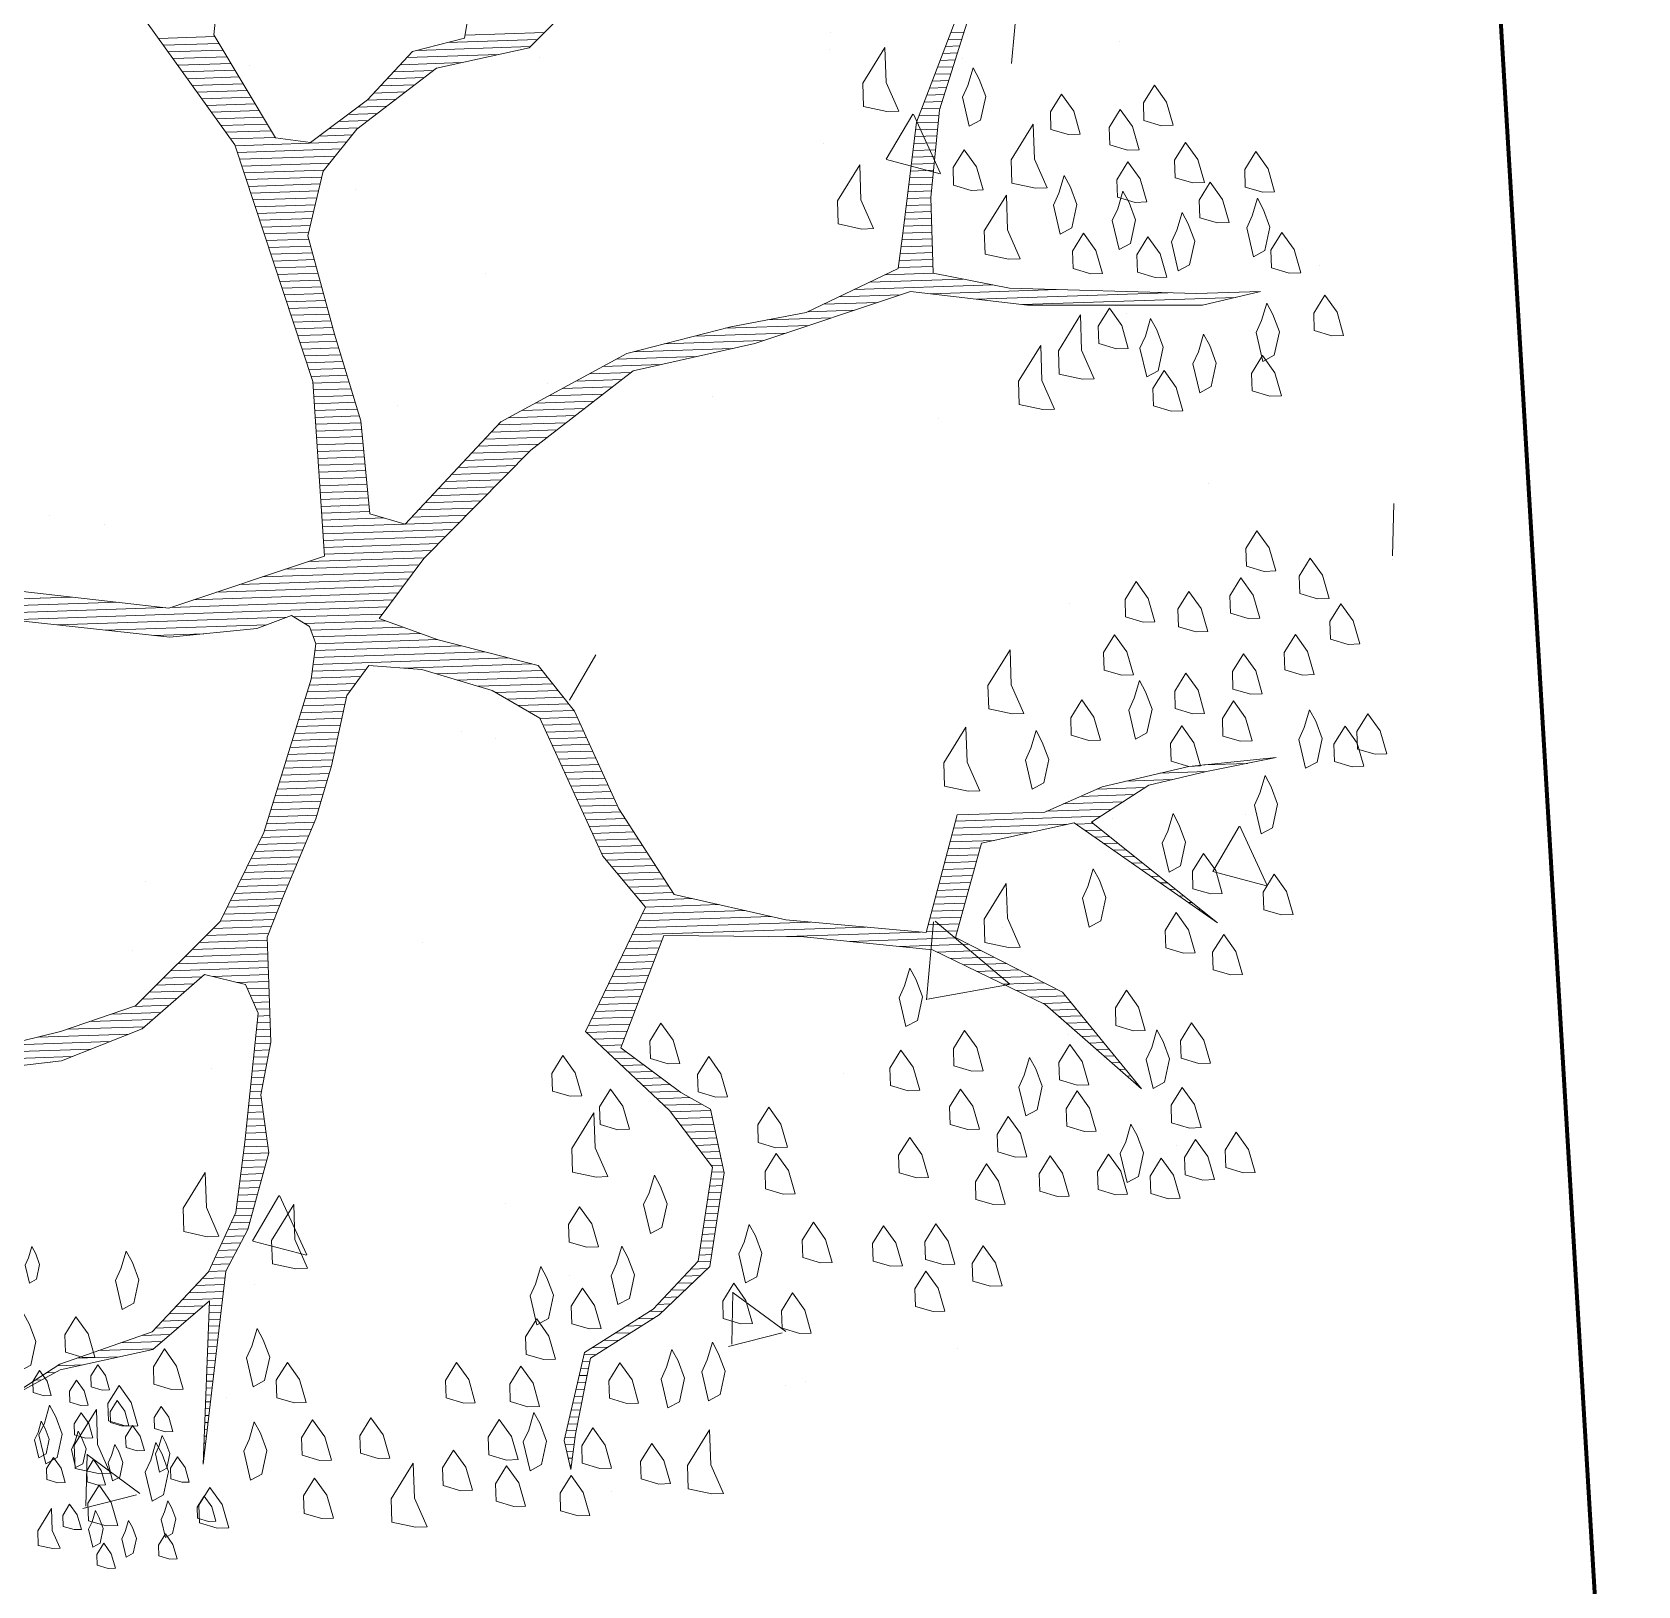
# Model space of a CAD drawing. Header units: millimetres. Extents: x 111 to 1506, y 14 to 566.
# Drawn here: x 215.089 to 216.719, y 105.08 to 106.657 of the extents above; entities that cross this region are included whole.
import ezdxf

# ---------------------------------------------------------------- set-up
doc = ezdxf.new("R2010")
doc.units = ezdxf.units.MM
doc.layers.add('ARBOLES', color=78, linetype='Continuous', lineweight=5)

# ---------------------------------------------------------------- blocks, each defined once
blk = doc.blocks.new('*X16')
at = {"color": 0}
for p, q in [((17.4876, 17.35), (17.5695, 17.35)), ((17.4943, 17.34), (17.5751, 17.34)), ((17.9347, 17.34), (18.0503, 17.34)), ((17.501, 17.33), (17.5807, 17.33)), ((17.5076, 17.32), (17.5862, 17.32)), ((17.8637, 17.32), (18.0288, 17.32)), ((17.9087, 17.33), (18.0396, 17.33)), ((18.6429, 17.32), (18.6621, 17.32)), ((17.5143, 17.31), (17.5918, 17.31)), ((17.521, 17.3), (17.5973, 17.3)), ((17.5276, 17.29), (17.6029, 17.29)), ((17.8287, 17.29), (17.887, 17.29)), ((17.8387, 17.3), (17.9283, 17.3)), ((17.8487, 17.31), (17.9816, 17.31)), ((18.6303, 17.29), (18.6515, 17.29)), ((18.6345, 17.3), (18.6551, 17.3)), ((18.6387, 17.31), (18.6586, 17.31)), ((17.5343, 17.28), (17.6084, 17.28)), ((17.541, 17.27), (17.614, 17.27)), ((17.8087, 17.27), (17.859, 17.27)), ((17.8187, 17.28), (17.873, 17.28)), ((18.6218, 17.27), (18.6445, 17.27)), ((18.626, 17.28), (18.648, 17.28)), ((17.5476, 17.26), (17.6195, 17.26)), ((17.5543, 17.25), (17.6251, 17.25)), ((17.7884, 17.25), (17.831, 17.25)), ((17.7987, 17.26), (17.845, 17.26)), ((18.6134, 17.25), (18.6374, 17.25)), ((18.6176, 17.26), (18.6409, 17.26)), ((17.561, 17.24), (17.6307, 17.24)), ((17.5676, 17.23), (17.6362, 17.23)), ((17.5743, 17.22), (17.6418, 17.22)), ((17.7456, 17.22), (17.789, 17.22)), ((17.7599, 17.23), (17.803, 17.23)), ((17.7741, 17.24), (17.817, 17.24)), ((18.6008, 17.22), (18.6268, 17.22)), ((18.605, 17.23), (18.6303, 17.23)), ((18.6092, 17.24), (18.6339, 17.24)), ((17.581, 17.21), (17.6473, 17.21)), ((17.5876, 17.2), (17.6529, 17.2)), ((17.717, 17.2), (17.7653, 17.2)), ((17.7313, 17.21), (17.775, 17.21)), ((18.5924, 17.2), (18.6215, 17.2)), ((18.5966, 17.21), (18.6233, 17.21)), ((17.5939, 17.19), (17.7568, 17.19)), ((17.5968, 17.18), (17.7482, 17.18)), ((18.5868, 17.18), (18.6189, 17.18)), ((18.5884, 17.19), (18.6202, 17.19)), ((17.5998, 17.17), (17.7396, 17.17)), ((17.6027, 17.16), (17.731, 17.16)), ((17.6056, 17.15), (17.7225, 17.15)), ((18.5821, 17.15), (18.6149, 17.15)), ((18.5837, 17.16), (18.6162, 17.16)), ((18.5853, 17.17), (18.6175, 17.17)), ((17.6085, 17.14), (17.7189, 17.14)), ((17.6115, 17.13), (17.7161, 17.13)), ((18.5789, 17.13), (18.6122, 17.13)), ((18.5805, 17.14), (18.6135, 17.14)), ((17.6144, 17.12), (17.7134, 17.12)), ((17.6173, 17.11), (17.7107, 17.11)), ((18.5758, 17.11), (18.6095, 17.11)), ((18.5774, 17.12), (18.6109, 17.12)), ((17.6203, 17.1), (17.7079, 17.1)), ((17.6232, 17.09), (17.7052, 17.09)), ((17.6261, 17.08), (17.7025, 17.08)), ((18.571, 17.08), (18.6056, 17.08)), ((18.5726, 17.09), (18.6069, 17.09)), ((18.5742, 17.1), (18.6082, 17.1)), ((17.629, 17.07), (17.6998, 17.07)), ((17.632, 17.06), (17.697, 17.06)), ((18.5679, 17.06), (18.6056, 17.06)), ((18.5695, 17.07), (18.6056, 17.07)), ((17.6349, 17.05), (17.6968, 17.05)), ((17.6378, 17.04), (17.6992, 17.04)), ((18.5647, 17.04), (18.6056, 17.04)), ((18.5663, 17.05), (18.6056, 17.05)), ((17.6407, 17.03), (17.7015, 17.03)), ((17.6437, 17.02), (17.7039, 17.02)), ((17.6466, 17.01), (17.7062, 17.01)), ((18.5598, 17.01), (18.6056, 17.01)), ((18.5615, 17.02), (18.6056, 17.02)), ((18.5632, 17.03), (18.6056, 17.03)), ((17.6495, 17), (17.7086, 17)), ((17.6524, 16.99), (17.7109, 16.99)), ((18.5565, 16.99), (18.6056, 16.99)), ((18.5582, 17), (18.6056, 17)), ((17.6554, 16.98), (17.7133, 16.98)), ((17.6583, 16.97), (17.7156, 16.97)), ((18.5353, 16.97), (18.6056, 16.97)), ((18.5548, 16.98), (18.6056, 16.98)), ((17.6612, 16.96), (17.718, 16.96)), ((17.6642, 16.95), (17.7204, 16.95)), ((17.6671, 16.94), (17.7227, 16.94)), ((18.4668, 16.94), (18.5567, 16.94)), ((18.4896, 16.95), (18.6918, 16.95)), ((18.5125, 16.96), (18.6485, 16.96)), ((18.6009, 16.94), (18.7864, 16.94)), ((17.67, 16.93), (17.7251, 16.93)), ((17.6729, 16.92), (17.7274, 16.92)), ((18.4211, 16.92), (18.4892, 16.92)), ((18.4439, 16.93), (18.523, 16.93)), ((18.6675, 16.93), (18.9464, 16.93)), ((18.7342, 16.92), (19.0449, 16.92)), ((17.6759, 16.91), (17.7298, 16.91)), ((17.6788, 16.9), (17.7324, 16.9)), ((18.2995, 16.9), (18.4217, 16.9)), ((18.3608, 16.91), (18.4555, 16.91)), ((17.6817, 16.89), (17.7351, 16.89)), ((17.6846, 16.88), (17.7378, 16.88)), ((17.6876, 16.87), (17.7404, 16.87)), ((18.1645, 16.87), (18.3086, 16.87)), ((18.2095, 16.88), (18.3542, 16.88)), ((18.2545, 16.89), (18.388, 16.89)), ((17.6905, 16.86), (17.7431, 16.86)), ((17.6934, 16.85), (17.7458, 16.85)), ((18.1192, 16.85), (18.2036, 16.85)), ((18.1392, 16.86), (18.2561, 16.86)), ((17.6957, 16.84), (17.7484, 16.84)), ((17.6961, 16.83), (17.7511, 16.83)), ((17.6964, 16.82), (17.7538, 16.82)), ((18.0592, 16.82), (18.1324, 16.82)), ((18.0792, 16.83), (18.1463, 16.83)), ((18.0992, 16.84), (18.1601, 16.84)), ((17.6967, 16.81), (17.7564, 16.81)), ((17.6971, 16.8), (17.7591, 16.8)), ((18.0192, 16.8), (18.1047, 16.8)), ((18.0392, 16.81), (18.1186, 16.81)), ((17.6974, 16.79), (17.7618, 16.79)), ((17.6977, 16.78), (17.7639, 16.78)), ((17.9792, 16.78), (18.0771, 16.78)), ((17.9992, 16.79), (18.0909, 16.79)), ((17.6981, 16.77), (17.7645, 16.77)), ((17.6984, 16.76), (17.7651, 16.76)), ((17.6987, 16.75), (17.7657, 16.75)), ((17.9435, 16.75), (18.0355, 16.75)), ((17.9535, 16.76), (18.0494, 16.76)), ((17.9635, 16.77), (18.0632, 16.77)), ((17.6991, 16.74), (17.7664, 16.74)), ((17.6994, 16.73), (17.767, 16.73)), ((17.9235, 16.73), (18.0084, 16.73)), ((17.9335, 16.74), (18.0217, 16.74)), ((17.6997, 16.72), (17.7676, 16.72)), ((17.7001, 16.71), (17.7682, 16.71)), ((17.9035, 16.71), (17.9873, 16.71)), ((17.9135, 16.72), (17.9979, 16.72)), ((17.7004, 16.7), (17.7689, 16.7)), ((17.7007, 16.69), (17.7695, 16.69)), ((17.7011, 16.68), (17.7701, 16.68)), ((17.8735, 16.68), (17.9556, 16.68)), ((17.8835, 16.69), (17.9662, 16.69)), ((17.8935, 16.7), (17.9768, 16.7)), ((17.7014, 16.67), (17.7707, 16.67)), ((17.7017, 16.66), (17.7714, 16.66)), ((17.8535, 16.66), (17.9345, 16.66)), ((17.8635, 16.67), (17.9451, 16.67)), ((17.7021, 16.65), (17.772, 16.65)), ((17.7024, 16.64), (17.7924, 16.64)), ((17.8335, 16.64), (17.9134, 16.64)), ((17.8435, 16.65), (17.924, 16.65)), ((17.7027, 16.63), (17.8224, 16.63)), ((17.7031, 16.62), (17.8923, 16.62)), ((17.7034, 16.61), (17.8818, 16.61)), ((17.8235, 16.63), (17.9029, 16.63)), ((17.7037, 16.6), (17.8712, 16.6)), ((17.7041, 16.59), (17.8606, 16.59)), ((17.646, 16.57), (17.8418, 16.57)), ((17.6798, 16.58), (17.8501, 16.58)), ((17.163, 16.54), (17.3331, 16.54)), ((17.5448, 16.54), (17.8178, 16.54)), ((17.5785, 16.55), (17.8258, 16.55)), ((17.6123, 16.56), (17.8338, 16.56)), ((17.1697, 16.53), (17.401, 16.53)), ((17.1764, 16.52), (17.469, 16.52)), ((17.4773, 16.52), (17.8018, 16.52)), ((17.511, 16.53), (17.8098, 16.53)), ((17.2412, 16.51), (17.7938, 16.51)), ((17.3112, 16.5), (17.6466, 16.5)), ((17.6564, 16.5), (17.7858, 16.5)), ((17.3812, 16.49), (17.6166, 16.49)), ((17.4512, 16.48), (17.5245, 16.48)), ((17.6714, 16.49), (17.7899, 16.49)), ((17.6804, 16.48), (17.8149, 16.48)), ((17.6837, 16.47), (17.8399, 16.47)), ((17.6855, 16.45), (17.8986, 16.45)), ((17.687, 16.46), (17.8649, 16.46)), ((17.6822, 16.43), (17.9666, 16.43)), ((17.6839, 16.44), (17.9326, 16.44)), ((17.6757, 16.4), (17.7432, 16.4)), ((17.6789, 16.41), (17.7512, 16.41)), ((17.6805, 16.42), (17.7592, 16.42)), ((17.8145, 16.42), (18.0006, 16.42)), ((17.8617, 16.41), (18.0157, 16.41)), ((17.8916, 16.4), (18.0232, 16.4)), ((17.6687, 16.38), (17.7289, 16.38)), ((17.6722, 16.39), (17.7352, 16.39)), ((17.9216, 16.39), (18.0307, 16.39)), ((17.9473, 16.38), (18.0382, 16.38)), ((17.6618, 16.36), (17.7239, 16.36)), ((17.6653, 16.37), (17.7264, 16.37)), ((17.9633, 16.37), (18.0457, 16.37)), ((17.9793, 16.36), (18.0532, 16.36)), ((17.6514, 16.33), (17.7164, 16.33)), ((17.6549, 16.34), (17.7189, 16.34)), ((17.6584, 16.35), (17.7214, 16.35)), ((17.9953, 16.35), (18.0607, 16.35)), ((18.0106, 16.34), (18.0651, 16.34)), ((18.0147, 16.33), (18.0692, 16.33)), ((17.6445, 16.31), (17.7114, 16.31)), ((17.648, 16.32), (17.7139, 16.32)), ((18.0189, 16.32), (18.0733, 16.32)), ((18.0231, 16.31), (18.0774, 16.31)), ((17.6376, 16.29), (17.7064, 16.29)), ((17.6411, 16.3), (17.7089, 16.3)), ((18.0272, 16.3), (18.0816, 16.3)), ((18.0314, 16.29), (18.0857, 16.29)), ((17.6272, 16.26), (17.6971, 16.26)), ((17.6307, 16.27), (17.7005, 16.27)), ((17.6341, 16.28), (17.7038, 16.28)), ((18.0356, 16.28), (18.0898, 16.28)), ((18.0397, 16.27), (18.0939, 16.27)), ((18.0439, 16.26), (18.098, 16.26)), ((17.6203, 16.24), (17.6905, 16.24)), ((17.6237, 16.25), (17.6938, 16.25)), ((18.0481, 16.25), (18.1021, 16.25)), ((18.0522, 16.24), (18.1063, 16.24)), ((18.9759, 16.24), (19.0395, 16.24)), ((17.6134, 16.22), (17.6838, 16.22)), ((17.6168, 16.23), (17.6871, 16.23)), ((18.0564, 16.23), (18.1104, 16.23)), ((18.0606, 16.22), (18.1145, 16.22)), ((18.8615, 16.22), (18.9295, 16.22)), ((18.9115, 16.23), (18.9795, 16.23)), ((17.603, 16.19), (17.6719, 16.19)), ((17.6064, 16.2), (17.6766, 16.2)), ((17.6099, 16.21), (17.6805, 16.21)), ((18.0647, 16.21), (18.1186, 16.21)), ((18.0689, 16.2), (18.1236, 16.2)), ((18.0731, 16.19), (18.1296, 16.19)), ((18.7691, 16.19), (18.8563, 16.19)), ((18.7941, 16.2), (18.873, 16.2)), ((18.8191, 16.21), (18.8896, 16.21)), ((17.5928, 16.17), (17.6627, 16.17)), ((17.5981, 16.18), (17.6673, 16.18)), ((18.0772, 16.18), (18.1356, 16.18)), ((18.0814, 16.17), (18.1416, 16.17)), ((18.6114, 16.17), (18.823, 16.17)), ((18.7441, 16.18), (18.8396, 16.18)), ((17.5821, 16.15), (17.6535, 16.15)), ((17.5874, 16.16), (17.6581, 16.16)), ((18.0856, 16.16), (18.1476, 16.16)), ((18.0897, 16.15), (18.1536, 16.15)), ((18.6054, 16.15), (18.7201, 16.15)), ((18.6084, 16.16), (18.7734, 16.16)), ((18.7869, 16.16), (18.812, 16.16)), ((18.8002, 16.15), (18.8237, 16.15)), ((17.5661, 16.12), (17.6396, 16.12)), ((17.5714, 16.13), (17.6443, 16.13)), ((17.5768, 16.14), (17.6489, 16.14)), ((18.0939, 16.14), (18.1596, 16.14)), ((18.1004, 16.13), (18.1656, 16.13)), ((18.1082, 16.12), (18.1716, 16.12)), ((18.5964, 16.12), (18.6429, 16.12)), ((18.5994, 16.13), (18.6461, 16.13)), ((18.6024, 16.14), (18.6667, 16.14)), ((18.8135, 16.14), (18.8354, 16.14)), ((18.8269, 16.13), (18.847, 16.13)), ((18.8402, 16.12), (18.8587, 16.12)), ((17.5554, 16.1), (17.6304, 16.1)), ((17.5608, 16.11), (17.635, 16.11)), ((18.116, 16.11), (18.1776, 16.11)), ((18.1237, 16.1), (18.1836, 16.1)), ((18.5904, 16.1), (18.6367, 16.1)), ((18.5934, 16.11), (18.6398, 16.11)), ((18.8535, 16.11), (18.8704, 16.11)), ((18.8669, 16.1), (18.882, 16.1)), ((17.5448, 16.08), (17.6216, 16.08)), ((17.5501, 16.09), (17.6259, 16.09)), ((18.1315, 16.09), (18.1896, 16.09)), ((18.1393, 16.08), (18.1956, 16.08)), ((18.5844, 16.08), (18.6304, 16.08)), ((18.5874, 16.09), (18.6336, 16.09)), ((18.8802, 16.09), (18.8937, 16.09)), ((18.8935, 16.08), (18.9054, 16.08)), ((17.5234, 16.05), (17.6088, 16.05)), ((17.5341, 16.06), (17.6131, 16.06)), ((17.5394, 16.07), (17.6174, 16.07)), ((18.1471, 16.07), (18.2239, 16.07)), ((18.1497, 16.05), (18.2999, 16.05)), ((18.1549, 16.06), (18.2619, 16.06)), ((18.5754, 16.05), (18.6211, 16.05)), ((18.5784, 16.06), (18.6242, 16.06)), ((18.5814, 16.07), (18.6273, 16.07)), ((18.9069, 16.07), (18.917, 16.07)), ((18.9202, 16.06), (18.9287, 16.06)), ((18.9335, 16.05), (18.9404, 16.05)), ((17.502, 16.03), (17.6021, 16.03)), ((17.5127, 16.04), (17.6045, 16.04)), ((18.1392, 16.03), (18.3946, 16.03)), ((18.1444, 16.04), (18.3379, 16.04)), ((18.5694, 16.03), (18.6148, 16.03)), ((18.5724, 16.04), (18.6179, 16.04)), ((18.9469, 16.04), (18.952, 16.04)), ((18.9602, 16.03), (18.9637, 16.03)), ((17.4806, 16.01), (17.6021, 16.01)), ((17.4913, 16.02), (17.6021, 16.02)), ((18.1287, 16.01), (18.1773, 16.01)), ((18.1339, 16.02), (18.4746, 16.02)), ((18.3591, 16.01), (18.5546, 16.01)), ((18.5634, 16.01), (18.6086, 16.01)), ((18.5664, 16.02), (18.6117, 16.02)), ((18.9735, 16.02), (18.9754, 16.02)), ((18.9869, 16.01), (18.987, 16.01)), ((17.4484, 15.98), (17.5044, 15.98)), ((17.4591, 15.99), (17.6021, 15.99)), ((17.4698, 16), (17.6021, 16)), ((17.5206, 15.98), (17.6021, 15.98)), ((18.113, 15.98), (18.1646, 15.98)), ((18.1182, 15.99), (18.1688, 15.99)), ((18.1235, 16), (18.173, 16)), ((18.4501, 16), (18.6064, 16)), ((18.5234, 15.99), (18.6244, 15.99)), ((18.5781, 15.98), (18.6424, 15.98)), ((17.427, 15.96), (17.4799, 15.96)), ((17.4377, 15.97), (17.4922, 15.97)), ((17.5556, 15.97), (17.6021, 15.97)), ((17.5707, 15.96), (17.6021, 15.96)), ((18.1025, 15.96), (18.1562, 15.96)), ((18.1077, 15.97), (18.1604, 15.97)), ((18.5971, 15.97), (18.6604, 15.97)), ((18.6161, 15.96), (18.6784, 15.96)), ((17.3711, 15.93), (17.4433, 15.93)), ((17.4036, 15.94), (17.4555, 15.94)), ((17.4163, 15.95), (17.4677, 15.95)), ((17.5747, 15.95), (17.6021, 15.95)), ((17.5787, 15.94), (17.6021, 15.94)), ((17.5827, 15.93), (17.6021, 15.93)), ((18.0868, 15.93), (18.1436, 15.93)), ((18.092, 15.94), (18.1478, 15.94)), ((18.0973, 15.95), (18.152, 15.95)), ((18.6351, 15.95), (18.6964, 15.95)), ((18.6541, 15.94), (18.7144, 15.94)), ((18.6731, 15.93), (18.7324, 15.93)), ((17.3061, 15.91), (17.4188, 15.91)), ((17.3386, 15.92), (17.431, 15.92)), ((17.5832, 15.91), (17.6021, 15.91)), ((17.5846, 15.92), (17.6021, 15.92)), ((18.0763, 15.91), (18.1351, 15.91)), ((18.0816, 15.92), (18.1394, 15.92)), ((18.6921, 15.92), (18.7504, 15.92)), ((18.7111, 15.91), (18.7628, 15.91)), ((17.2149, 15.89), (17.3677, 15.89)), ((17.2629, 15.9), (17.3957, 15.9)), ((17.5805, 15.89), (17.6021, 15.89)), ((17.5819, 15.9), (17.6021, 15.9)), ((18.0658, 15.89), (18.1267, 15.89)), ((18.0711, 15.9), (18.1309, 15.9)), ((18.7301, 15.9), (18.7704, 15.9)), ((18.7421, 15.89), (18.7781, 15.89)), ((17.1189, 15.87), (17.3117, 15.87)), ((17.1669, 15.88), (17.3397, 15.88)), ((17.5764, 15.86), (17.5974, 15.86)), ((17.5778, 15.87), (17.5996, 15.87)), ((17.5791, 15.88), (17.6018, 15.88)), ((18.0627, 15.88), (18.1225, 15.88)), ((18.0727, 15.87), (18.1183, 15.87)), ((18.0827, 15.86), (18.1141, 15.86)), ((18.7528, 15.88), (18.7857, 15.88)), ((18.7634, 15.87), (18.7934, 15.87)), ((18.7741, 15.86), (18.801, 15.86)), ((17.5737, 15.84), (17.5929, 15.84)), ((17.575, 15.85), (17.5951, 15.85)), ((18.0927, 15.85), (18.1197, 15.85)), ((18.1027, 15.84), (18.1322, 15.84)), ((18.7848, 15.85), (18.8087, 15.85)), ((18.7954, 15.84), (18.8163, 15.84)), ((17.5709, 15.82), (17.5885, 15.82)), ((17.5723, 15.83), (17.5907, 15.83)), ((18.1127, 15.83), (18.1447, 15.83)), ((18.1227, 15.82), (18.1572, 15.82)), ((18.8061, 15.83), (18.824, 15.83)), ((18.8168, 15.82), (18.8316, 15.82)), ((17.5669, 15.79), (17.5866, 15.79)), ((17.5682, 15.8), (17.5856, 15.8)), ((17.5696, 15.81), (17.5863, 15.81)), ((18.1327, 15.81), (18.1697, 15.81)), ((18.1427, 15.8), (18.1822, 15.8)), ((18.1527, 15.79), (18.1947, 15.79)), ((18.8274, 15.81), (18.8393, 15.81)), ((18.8381, 15.8), (18.8469, 15.8)), ((18.8488, 15.79), (18.8545, 15.79)), ((17.5641, 15.77), (17.5886, 15.77)), ((17.5655, 15.78), (17.5876, 15.78)), ((18.1627, 15.78), (18.2105, 15.78)), ((18.1727, 15.77), (18.2271, 15.77)), ((18.8594, 15.78), (18.8622, 15.78)), ((17.5614, 15.75), (17.5906, 15.75)), ((17.5628, 15.76), (17.5896, 15.76)), ((18.182, 15.76), (18.2403, 15.76)), ((18.189, 15.75), (18.2422, 15.75)), ((17.5568, 15.72), (17.5936, 15.72)), ((17.5585, 15.73), (17.5926, 15.73)), ((17.56, 15.74), (17.5916, 15.74)), ((18.196, 15.74), (18.244, 15.74)), ((18.203, 15.73), (18.2458, 15.73)), ((18.21, 15.72), (18.2476, 15.72)), ((17.5535, 15.7), (17.5875, 15.7)), ((17.5551, 15.71), (17.5906, 15.71)), ((18.217, 15.71), (18.2494, 15.71)), ((18.224, 15.7), (18.2512, 15.7)), ((17.5501, 15.68), (17.5814, 15.68)), ((17.5518, 15.69), (17.5844, 15.69)), ((18.231, 15.69), (18.2531, 15.69)), ((18.238, 15.68), (18.2549, 15.68)), ((17.5451, 15.65), (17.5721, 15.65)), ((17.5468, 15.66), (17.5752, 15.66)), ((17.5485, 15.67), (17.5783, 15.67)), ((18.2348, 15.65), (18.2534, 15.65)), ((18.2367, 15.66), (18.2553, 15.66)), ((18.2385, 15.67), (18.2567, 15.67)), ((17.5402, 15.63), (17.566, 15.63)), ((17.5435, 15.64), (17.5691, 15.64)), ((18.231, 15.63), (18.2497, 15.63)), ((18.2329, 15.64), (18.2515, 15.64)), ((17.5302, 15.61), (17.5598, 15.61)), ((17.5352, 15.62), (17.5629, 15.62)), ((18.2273, 15.61), (18.2459, 15.61)), ((18.2292, 15.62), (18.2478, 15.62)), ((17.5152, 15.58), (17.5429, 15.58)), ((17.5202, 15.59), (17.5486, 15.59)), ((17.5252, 15.6), (17.5543, 15.6)), ((18.2217, 15.58), (18.2403, 15.58)), ((18.2235, 15.59), (18.2422, 15.59)), ((18.2254, 15.6), (18.244, 15.6)), ((17.5052, 15.56), (17.5315, 15.56)), ((17.5102, 15.57), (17.5372, 15.57)), ((18.2179, 15.56), (18.2365, 15.56)), ((18.2198, 15.57), (18.2384, 15.57)), ((17.4903, 15.54), (17.5241, 15.54)), ((17.5002, 15.55), (17.5257, 15.55)), ((18.2132, 15.54), (18.2328, 15.54)), ((18.216, 15.55), (18.2347, 15.55)), ((17.4603, 15.51), (17.5196, 15.51)), ((17.4703, 15.52), (17.5211, 15.52)), ((17.4803, 15.53), (17.5226, 15.53)), ((18.1832, 15.51), (18.2059, 15.51)), ((18.1932, 15.52), (18.2171, 15.52)), ((18.2032, 15.53), (18.2284, 15.53)), ((17.4403, 15.49), (17.4786, 15.49)), ((17.4503, 15.5), (17.4911, 15.5)), ((17.4988, 15.49), (17.5165, 15.49)), ((17.4996, 15.5), (17.5181, 15.5)), ((18.1632, 15.49), (18.1834, 15.49)), ((18.1732, 15.5), (18.1946, 15.5)), ((17.4203, 15.47), (17.4536, 15.47)), ((17.4303, 15.48), (17.4661, 15.48)), ((17.4974, 15.47), (17.5135, 15.47)), ((17.4981, 15.48), (17.515, 15.48)), ((18.1409, 15.47), (18.1609, 15.47)), ((18.1532, 15.48), (18.1721, 15.48)), ((17.336, 15.44), (17.4161, 15.44)), ((17.368, 15.45), (17.4286, 15.45)), ((17.4, 15.46), (17.4411, 15.46)), ((17.4953, 15.44), (17.509, 15.44)), ((17.496, 15.45), (17.5105, 15.45)), ((17.4967, 15.46), (17.512, 15.46)), ((18.0895, 15.44), (18.1126, 15.44)), ((18.1066, 15.45), (18.1297, 15.45)), ((18.1238, 15.46), (18.1468, 15.46)), ((17.2754, 15.42), (17.3128, 15.42)), ((17.304, 15.43), (17.3661, 15.43)), ((17.4938, 15.42), (17.5059, 15.42)), ((17.4946, 15.43), (17.5074, 15.43)), ((18.0552, 15.42), (18.0783, 15.42)), ((18.0723, 15.43), (18.0954, 15.43)), ((17.242, 15.4), (17.2517, 15.4)), ((17.2587, 15.41), (17.2717, 15.41)), ((17.4924, 15.4), (17.5029, 15.4)), ((17.4931, 15.41), (17.5044, 15.41)), ((18.0407, 15.4), (18.0516, 15.4)), ((18.0433, 15.41), (18.0611, 15.41)), ((17.4903, 15.37), (17.4984, 15.37)), ((17.491, 15.38), (17.4999, 15.38)), ((17.4917, 15.39), (17.5014, 15.39)), ((18.0327, 15.37), (18.0447, 15.37)), ((18.0353, 15.38), (18.047, 15.38)), ((18.038, 15.39), (18.0493, 15.39)), ((17.4888, 15.35), (17.4953, 15.35)), ((17.4896, 15.36), (17.4968, 15.36)), ((18.0273, 15.35), (18.0401, 15.35)), ((18.03, 15.36), (18.0424, 15.36)), ((17.4874, 15.33), (17.4923, 15.33)), ((17.4881, 15.34), (17.4938, 15.34)), ((18.022, 15.33), (18.0355, 15.33)), ((18.0247, 15.34), (18.0378, 15.34)), ((17.4853, 15.3), (17.4877, 15.3)), ((17.486, 15.31), (17.4893, 15.31)), ((17.4867, 15.32), (17.4908, 15.32)), ((18.014, 15.3), (18.0286, 15.3)), ((18.0167, 15.31), (18.0309, 15.31)), ((18.0193, 15.32), (18.0332, 15.32)), ((17.4838, 15.28), (17.4847, 15.28)), ((17.4846, 15.29), (17.4862, 15.29)), ((18.0113, 15.29), (18.0265, 15.29)), ((18.0115, 15.28), (18.0249, 15.28)), ((17.4831, 15.27), (17.4832, 15.27)), ((18.0135, 15.27), (18.0232, 15.27)), ((18.0155, 15.26), (18.0215, 15.26)), ((18.0175, 15.25), (18.0199, 15.25))]:
    blk.add_line(p, q, dxfattribs=at)
blk = doc.blocks.new('E1E')
at = {"layer": 'ARBOLES', "ltscale": 0.2}
for p, q in [((95.6009, 59.4784), (95.6009, 59.4784)), ((95.5845, 59.4467), (95.5298, 59.4067)), ((95.6045, 59.3832), (95.5819, 59.4428)), ((95.6038, 59.3838), (95.5266, 59.4035)), ((95.473, 59.2552), (95.473, 59.2552)), ((95.4361, 59.2211), (95.4361, 59.2211)), ((94.9941, 59.1844), (94.9941, 59.1844)), ((95.1485, 59.1133), (95.1485, 59.1133)), ((95.4933, 59.1143), (95.4933, 59.1143)), ((95.5054, 59.0022), (95.4473, 59.0568)), ((95.5148, 59.066), (95.4476, 59.0575)), ((95.506, 59.0027), (95.5152, 59.0658)), ((94.8455, 58.9854), (94.8455, 58.9854)), ((94.8241, 58.9714), (94.8241, 58.9714)), ((94.928, 58.9668), (94.8733, 58.9268)), ((94.948, 58.9033), (94.9254, 58.9629)), ((95.1411, 58.9598), (95.1411, 58.9598)), ((95.8256, 58.9566), (95.8256, 58.9566)), ((94.9473, 58.9039), (94.8701, 58.9236)), ((95.2463, 58.9074), (95.2463, 58.9074)), ((95.6403, 58.8897), (95.6403, 58.8897)), ((94.6676, 58.8635), (94.6676, 58.8635)), ((95.7844, 58.7923), (95.7844, 58.7923)), ((95.801, 58.7086), (95.801, 58.7086)), ((95.4599, 58.6504), (95.4599, 58.6504)), ((94.9236, 58.6057), (94.9236, 58.6057)), ((94.5138, 58.5333), (94.5138, 58.5333)), ((95.1355, 58.5085), (95.1355, 58.5085)), ((94.8624, 58.4826), (94.7765, 58.4282)), ((94.8909, 58.3921), (94.8631, 58.4837)), ((95.2104, 58.4729), (95.2104, 58.4729)), ((94.6865, 58.4581), (94.6865, 58.4581)), ((95.013, 58.4632), (95.013, 58.4632)), ((94.8895, 58.3905), (94.7758, 58.4277)), ((96.0502, 58.4349), (96.0502, 58.4349)), ((95.5121, 58.3932), (95.5121, 58.3932)), ((95.4709, 58.3857), (95.4709, 58.3857)), ((94.811, 58.3666), (94.811, 58.3666)), ((94.8922, 58.3418), (94.8922, 58.3418)), ((96.0788, 58.338), (96.0788, 58.338)), ((96.0113, 58.3231), (96.0113, 58.3231)), ((95.3957, 58.2452), (95.4049, 58.3083)), ((94.4865, 58.2246), (94.4865, 58.2246)), ((94.5882, 58.1432), (94.5302, 58.1979)), ((94.5977, 58.207), (94.5304, 58.1986)), ((94.5888, 58.1437), (94.598, 58.2068)), ((94.7363, 58.1935), (94.7363, 58.1935)), ((95.7543, 58.1961), (95.7543, 58.1961)), ((94.5867, 58.1273), (94.5867, 58.1273)), ((95.7346, 58.0534), (95.7346, 58.0534)), ((94.8833, 57.9689), (94.8833, 57.9689)), ((95.5753, 57.9605), (95.5753, 57.9605)), ((95.3825, 57.8989), (95.3825, 57.8989)), ((95.6956, 57.8639), (95.6956, 57.8639)), ((95.1169, 57.82), (95.1169, 57.82)), ((95.8816, 57.8288), (95.8816, 57.8288)), ((94.5376, 57.7708), (94.5376, 57.7708)), ((94.5622, 57.7074), (94.5397, 57.767)), ((94.7808, 57.7703), (94.7808, 57.7703)), ((96.0586, 57.7367), (96.0586, 57.7367)), ((94.9516, 57.6149), (94.9516, 57.6149)), ((95.7341, 57.5948), (95.7341, 57.5948)), ((95.2942, 57.551), (95.227, 57.5425)), ((95.2854, 57.4877), (95.2946, 57.5508)), ((95.3729, 57.5622), (95.3729, 57.5622)), ((95.2847, 57.4872), (95.2267, 57.5419)), ((94.7552, 57.4724), (94.7552, 57.4724)), ((95.4096, 57.4529), (95.4096, 57.4529)), ((95.4163, 57.4332), (95.4163, 57.4332)), ((95.2543, 57.4023), (95.2543, 57.4023)), ((95.2247, 57.2935), (95.1969, 57.385)), ((95.0851, 57.311), (95.0851, 57.311))]:
    blk.add_line(p, q, dxfattribs=at)
for points in [[(95.5999, 59.5058), (95.618, 59.509), (95.6252, 59.4927), (95.6198, 59.4611), (95.609, 59.4855), (95.5918, 59.5022)], [(95.5281, 59.503), (95.5421, 59.5044), (95.5475, 59.4922), (95.5448, 59.4764), (95.5313, 59.485), (95.52, 59.4994)], [(95.5679, 59.4574), (95.5683, 59.4674), (95.5552, 59.4859), (95.5489, 59.4782), (95.5521, 59.4601), (95.5615, 59.4497), (95.5692, 59.4434)], [(95.5259, 59.4533), (95.5263, 59.4633), (95.5132, 59.4818), (95.5069, 59.4741), (95.51, 59.456), (95.5195, 59.4456), (95.5272, 59.4393)], [(95.5846, 59.4746), (95.5986, 59.476), (95.604, 59.4638), (95.6013, 59.448), (95.5877, 59.4565), (95.5764, 59.471)], [(95.4626, 59.4641), (95.4766, 59.4655), (95.482, 59.4533), (95.4793, 59.4375), (95.4658, 59.4461), (95.4545, 59.4605)], [(95.5499, 59.4557), (95.5723, 59.4579), (95.581, 59.4384), (95.5767, 59.413), (95.555, 59.4268), (95.5369, 59.4499)], [(95.4902, 59.4131), (95.4906, 59.423), (95.4775, 59.4416), (95.4712, 59.4339), (95.4744, 59.4158), (95.4839, 59.4054), (95.4916, 59.3991)], [(95.6244, 59.429), (95.6384, 59.4304), (95.6438, 59.4182), (95.6411, 59.4024), (95.6275, 59.4109), (95.6162, 59.4254)], [(95.4235, 59.4072), (95.4459, 59.4093), (95.4545, 59.3898), (95.4502, 59.3645), (95.4285, 59.3782), (95.4104, 59.4014)], [(95.5778, 59.4132), (95.5918, 59.4145), (95.5973, 59.4023), (95.5946, 59.3865), (95.581, 59.3951), (95.5697, 59.4095)], [(95.6671, 59.3676), (95.6678, 59.3835), (95.6468, 59.4131), (95.6367, 59.4008), (95.6418, 59.3719), (95.657, 59.3553), (95.6693, 59.3452)], [(95.67, 59.3811), (95.6705, 59.3911), (95.6574, 59.4096), (95.651, 59.4019), (95.6542, 59.3838), (95.6637, 59.3735), (95.6714, 59.3671)], [(95.436, 59.4036), (95.45, 59.4049), (95.4554, 59.3927), (95.4527, 59.3769), (95.4392, 59.3855), (95.4279, 59.4)], [(95.5297, 59.361), (95.5305, 59.3769), (95.5095, 59.4065), (95.4994, 59.3942), (95.5044, 59.3653), (95.5196, 59.3487), (95.5319, 59.3386)], [(95.5761, 59.3734), (95.5765, 59.3833), (95.5634, 59.4019), (95.5571, 59.3942), (95.5602, 59.3761), (95.5697, 59.3657), (95.5774, 59.3594)], [(95.5825, 59.4), (95.6114, 59.4051), (95.623, 59.3791), (95.6143, 59.3285), (95.597, 59.3675), (95.5695, 59.3942)], [(95.6239, 59.3752), (95.6244, 59.3852), (95.6113, 59.4037), (95.605, 59.396), (95.6081, 59.3779), (95.6176, 59.3676), (95.6253, 59.3612)], [(95.4844, 59.3715), (95.4984, 59.3729), (95.5038, 59.3607), (95.5011, 59.3449), (95.4875, 59.3535), (95.4762, 59.3679)], [(95.5268, 59.3417), (95.5273, 59.3517), (95.5142, 59.3702), (95.5079, 59.3625), (95.511, 59.3444), (95.5205, 59.3341), (95.5282, 59.3277)], [(95.3093, 59.3485), (95.3317, 59.3507), (95.3404, 59.3312), (95.3361, 59.3059), (95.3144, 59.3196), (95.2963, 59.3427)], [(95.5494, 59.3567), (95.5634, 59.358), (95.5689, 59.3458), (95.5662, 59.33), (95.5526, 59.3386), (95.5413, 59.353)], [(95.6136, 59.3657), (95.6276, 59.3671), (95.633, 59.3549), (95.6303, 59.3391), (95.6167, 59.3477), (95.6054, 59.3621)], [(95.4279, 59.2922), (95.4286, 59.3081), (95.4076, 59.3377), (95.3975, 59.3255), (95.4026, 59.2965), (95.4178, 59.2799), (95.4301, 59.2698)], [(95.5731, 59.3335), (95.5955, 59.3357), (95.6042, 59.3162), (95.5999, 59.2909), (95.5782, 59.3046), (95.5601, 59.3277)], [(95.5783, 59.3355), (95.5923, 59.3368), (95.5978, 59.3246), (95.5951, 59.3088), (95.5815, 59.3174), (95.5702, 59.3318)], [(95.6339, 59.331), (95.6479, 59.3323), (95.6534, 59.3201), (95.6507, 59.3043), (95.6371, 59.3129), (95.6258, 59.3274)], [(95.68, 59.3369), (95.694, 59.3382), (95.6994, 59.3261), (95.6967, 59.3102), (95.6832, 59.3188), (95.6719, 59.3333)], [(95.1994, 59.3152), (95.2283, 59.3203), (95.2399, 59.2943), (95.2313, 59.2436), (95.2139, 59.2827), (95.1864, 59.3094)], [(95.5259, 59.3219), (95.54, 59.3232), (95.5454, 59.311), (95.5427, 59.2952), (95.5291, 59.3038), (95.5178, 59.3182)], [(95.7394, 59.2751), (95.7402, 59.291), (95.7192, 59.3206), (95.7091, 59.3083), (95.7141, 59.2794), (95.7293, 59.2628), (95.7416, 59.2527)], [(95.6168, 59.3039), (95.6308, 59.3052), (95.6362, 59.293), (95.6335, 59.2772), (95.6199, 59.2858), (95.6086, 59.3002)], [(95.3382, 59.2835), (95.3606, 59.2857), (95.3693, 59.2662), (95.365, 59.2409), (95.3433, 59.2546), (95.3252, 59.2777)], [(95.5385, 59.2713), (95.5609, 59.2735), (95.5696, 59.254), (95.5653, 59.2287), (95.5436, 59.2424), (95.5255, 59.2655)], [(95.6534, 59.2758), (95.6758, 59.2779), (95.6845, 59.2584), (95.6802, 59.2331), (95.6585, 59.2468), (95.6404, 59.27)], [(95.1648, 59.253), (95.1872, 59.2552), (95.1959, 59.2357), (95.1915, 59.2104), (95.1698, 59.2241), (95.1518, 59.2472)], [(95.2732, 59.2545), (95.2956, 59.2567), (95.3043, 59.2372), (95.3, 59.2119), (95.2783, 59.2256), (95.2602, 59.2487)], [(95.0975, 59.2464), (95.1199, 59.2486), (95.1286, 59.2291), (95.1243, 59.2038), (95.1026, 59.2175), (95.0845, 59.2407)], [(95.3932, 59.23), (95.4156, 59.2322), (95.4243, 59.2127), (95.42, 59.1874), (95.3983, 59.2011), (95.3802, 59.2242)], [(95.4677, 59.1853), (95.4684, 59.2012), (95.4474, 59.2308), (95.4373, 59.2185), (95.4424, 59.1896), (95.4576, 59.173), (95.4699, 59.1629)], [(95.0202, 59.2276), (95.0426, 59.2298), (95.0513, 59.2103), (95.047, 59.185), (95.0253, 59.1987), (95.0072, 59.2218)], [(95.761, 59.1879), (95.7614, 59.1978), (95.7483, 59.2163), (95.742, 59.2086), (95.7452, 59.1906), (95.7546, 59.1802), (95.7623, 59.1738)], [(95.1157, 59.1532), (95.1164, 59.1691), (95.0954, 59.1987), (95.0853, 59.1864), (95.0904, 59.1575), (95.1056, 59.1409), (95.1179, 59.1308)], [(95.1272, 59.1973), (95.1496, 59.1995), (95.1583, 59.18), (95.154, 59.1547), (95.1323, 59.1684), (95.1142, 59.1915)], [(95.6513, 59.1579), (95.652, 59.1738), (95.6311, 59.2034), (95.621, 59.1911), (95.626, 59.1622), (95.6412, 59.1456), (95.6535, 59.1355)], [(94.9436, 59.1545), (94.966, 59.1567), (94.9747, 59.1372), (94.9704, 59.1119), (94.9487, 59.1256), (94.9306, 59.1487)], [(95.0174, 59.164), (95.0398, 59.1662), (95.0485, 59.1467), (95.0441, 59.1213), (95.0224, 59.1351), (95.0044, 59.1582)], [(95.2017, 59.1525), (95.2241, 59.1547), (95.2328, 59.1352), (95.2285, 59.1099), (95.2068, 59.1236), (95.1887, 59.1468)], [(94.8793, 59.1415), (94.9082, 59.1466), (94.9198, 59.1205), (94.9112, 59.0699), (94.8938, 59.109), (94.8663, 59.1357)], [(95.1273, 59.1272), (95.1497, 59.1294), (95.1584, 59.1099), (95.154, 59.0846), (95.1323, 59.0983), (95.1143, 59.1214)], [(95.0167, 59.078), (95.0391, 59.0801), (95.0478, 59.0606), (95.0435, 59.0353), (95.0218, 59.049), (95.0037, 59.0722)], [(95.4533, 59.0775), (95.4822, 59.0826), (95.4938, 59.0566), (95.4852, 59.006), (95.4678, 59.045), (95.4403, 59.0717)], [(95.5683, 59.082), (95.5972, 59.087), (95.6088, 59.061), (95.6001, 59.0104), (95.5827, 59.0494), (95.5553, 59.0762)], [(94.9885, 59.0187), (94.9893, 59.0346), (94.9683, 59.0642), (94.9582, 59.0519), (94.9632, 59.023), (94.9784, 59.0064), (94.9907, 58.9963)], [(95.1309, 59.0665), (95.1533, 59.0687), (95.162, 59.0491), (95.1577, 59.0238), (95.136, 59.0376), (95.1179, 59.0607)], [(94.9459, 58.9919), (94.9466, 59.0078), (94.9256, 59.0374), (94.9155, 59.0251), (94.9206, 58.9962), (94.9358, 58.9796), (94.9481, 58.9695)], [(95.1751, 58.9848), (95.1758, 59.0007), (95.1548, 59.0303), (95.1447, 59.018), (95.1498, 58.9891), (95.165, 58.9725), (95.1773, 58.9624)], [(95.0934, 59.0108), (95.1158, 59.013), (95.1245, 58.9935), (95.1201, 58.9681), (95.0985, 58.9819), (95.0804, 59.005)], [(95.0927, 58.9248), (95.0934, 58.9407), (95.0724, 58.9703), (95.0623, 58.958), (95.0674, 58.9291), (95.0826, 58.9125), (95.0949, 58.9023)], [(94.9243, 58.9355), (94.9467, 58.9377), (94.9554, 58.9182), (94.951, 58.8928), (94.9294, 58.9066), (94.9113, 58.9297)], [(94.8534, 58.9195), (94.8758, 58.9217), (94.8845, 58.9022), (94.8802, 58.8769), (94.8585, 58.8906), (94.8404, 58.9137)], [(95.1339, 58.9197), (95.1563, 58.9219), (95.165, 58.9024), (95.1607, 58.8771), (95.139, 58.8908), (95.1209, 58.9139)], [(94.9583, 58.8415), (94.959, 58.8574), (94.938, 58.8871), (94.9279, 58.8748), (94.933, 58.8458), (94.9482, 58.8292), (94.9605, 58.8191)], [(95.0884, 58.8293), (95.0892, 58.8452), (95.0682, 58.8749), (95.0581, 58.8626), (95.0631, 58.8336), (95.0783, 58.817), (95.0906, 58.8069)], [(95.1557, 58.8359), (95.1846, 58.841), (95.1962, 58.8149), (95.1875, 58.7643), (95.1701, 58.8034), (95.1427, 58.8301)], [(94.7125, 58.8334), (94.7349, 58.8356), (94.7436, 58.8161), (94.7393, 58.7908), (94.7176, 58.8045), (94.6995, 58.8276)], [(94.8622, 58.8299), (94.8846, 58.8321), (94.8933, 58.8126), (94.889, 58.7873), (94.8673, 58.801), (94.8492, 58.8241)], [(94.7812, 58.8016), (94.8036, 58.8038), (94.8123, 58.7843), (94.808, 58.759), (94.7863, 58.7727), (94.7682, 58.7959)], [(94.6591, 58.7784), (94.6815, 58.7806), (94.6902, 58.7611), (94.6859, 58.7358), (94.6642, 58.7495), (94.6461, 58.7726)], [(94.7227, 58.7756), (94.7451, 58.7778), (94.7538, 58.7583), (94.7495, 58.7329), (94.7278, 58.7467), (94.7097, 58.7698)], [(94.936, 58.7692), (94.9584, 58.7714), (94.9671, 58.7519), (94.9627, 58.7266), (94.941, 58.7403), (94.9229, 58.7634)], [(95.1528, 58.7723), (95.1752, 58.7744), (95.1839, 58.7549), (95.1796, 58.7296), (95.1579, 58.7434), (95.1398, 58.7665)], [(95.2222, 58.7564), (95.2446, 58.7586), (95.2533, 58.7391), (95.249, 58.7138), (95.2273, 58.7275), (95.2092, 58.7506)], [(94.9656, 58.7201), (94.988, 58.7223), (94.9967, 58.7028), (94.9924, 58.6775), (94.9707, 58.6912), (94.9526, 58.7143)], [(94.6931, 58.6845), (94.7155, 58.6867), (94.7242, 58.6671), (94.7199, 58.6418), (94.6982, 58.6556), (94.6801, 58.6787)], [(94.7922, 58.6896), (94.8146, 58.6918), (94.8233, 58.6723), (94.8189, 58.647), (94.7972, 58.6607), (94.7791, 58.6838)], [(95.0567, 58.6905), (95.0791, 58.6927), (95.0878, 58.6732), (95.0835, 58.6479), (95.0618, 58.6616), (95.0437, 58.6847)], [(95.1261, 58.6747), (95.1485, 58.6768), (95.1572, 58.6573), (95.1529, 58.632), (95.1312, 58.6457), (95.1131, 58.6689)], [(94.6245, 58.6461), (94.6469, 58.6483), (94.6556, 58.6288), (94.6513, 58.6035), (94.6296, 58.6172), (94.6115, 58.6403)], [(94.6903, 58.6209), (94.7127, 58.623), (94.7214, 58.6035), (94.7171, 58.5782), (94.6954, 58.5919), (94.6773, 58.6151)], [(94.5594, 58.6172), (94.5818, 58.6193), (94.5905, 58.5998), (94.5862, 58.5745), (94.5645, 58.5882), (94.5464, 58.6114)], [(94.7568, 58.6115), (94.7792, 58.6137), (94.7879, 58.5942), (94.7836, 58.5689), (94.7619, 58.5826), (94.7438, 58.6057)], [(94.498, 58.5976), (94.5204, 58.5998), (94.5291, 58.5803), (94.5248, 58.555), (94.5031, 58.5687), (94.485, 58.5918)], [(94.5725, 58.5528), (94.5732, 58.5687), (94.5522, 58.5984), (94.5421, 58.5861), (94.5472, 58.5571), (94.5624, 58.5405), (94.5747, 58.5304)], [(94.8421, 58.5949), (94.8645, 58.5971), (94.8732, 58.5776), (94.8689, 58.5523), (94.8472, 58.566), (94.8291, 58.5891)], [(94.7178, 58.524), (94.7185, 58.5399), (94.6975, 58.5695), (94.6874, 58.5572), (94.6925, 58.5283), (94.7077, 58.5117), (94.72, 58.5016)], [(94.4677, 58.5607), (94.4901, 58.5629), (94.4988, 58.5434), (94.4944, 58.5181), (94.4728, 58.5318), (94.4547, 58.5549)], [(94.6238, 58.5601), (94.6462, 58.5623), (94.6549, 58.5428), (94.6506, 58.5175), (94.6289, 58.5312), (94.6108, 58.5543)], [(94.7792, 58.5436), (94.8017, 58.5458), (94.8103, 58.5262), (94.806, 58.5009), (94.7843, 58.5147), (94.7662, 58.5378)], [(94.425, 58.5339), (94.4474, 58.5361), (94.4561, 58.5166), (94.4518, 58.4913), (94.4301, 58.505), (94.412, 58.5281)], [(94.5067, 58.508), (94.5292, 58.5101), (94.5378, 58.4906), (94.5335, 58.4653), (94.5118, 58.479), (94.4937, 58.5022)], [(94.6535, 58.511), (94.6759, 58.5131), (94.6846, 58.4936), (94.6803, 58.4683), (94.6586, 58.482), (94.6405, 58.5052)], [(94.8942, 58.4779), (94.8949, 58.4938), (94.874, 58.5234), (94.8638, 58.5111), (94.8689, 58.4822), (94.8841, 58.4656), (94.8964, 58.4555)], [(94.5863, 58.4343), (94.587, 58.4502), (94.566, 58.4798), (94.5559, 58.4675), (94.561, 58.4386), (94.5762, 58.422), (94.5885, 58.4119)], [(94.5256, 58.4306), (94.548, 58.4328), (94.5567, 58.4133), (94.5524, 58.388), (94.5307, 58.4017), (94.5126, 58.4248)], [(94.6145, 58.4235), (94.6369, 58.4256), (94.6456, 58.4061), (94.6413, 58.3808), (94.6196, 58.3945), (94.6015, 58.4177)], [(94.7945, 58.3867), (94.8235, 58.3918), (94.835, 58.3658), (94.8264, 58.3152), (94.809, 58.3542), (94.7815, 58.3809)], [(94.53, 58.3157), (94.5524, 58.3179), (94.5611, 58.2984), (94.5568, 58.2731), (94.5351, 58.2868), (94.517, 58.3099)], [(94.5936, 58.3128), (94.616, 58.315), (94.6247, 58.2955), (94.6204, 58.2702), (94.5987, 58.2839), (94.5806, 58.307)], [(94.7324, 58.2811), (94.7332, 58.297), (94.7122, 58.3267), (94.7021, 58.3144), (94.7071, 58.2854), (94.7223, 58.2688), (94.7346, 58.2587)], [(94.5901, 58.2333), (94.6125, 58.2355), (94.6212, 58.216), (94.6168, 58.1907), (94.5952, 58.2044), (94.5771, 58.2275)], [(94.9118, 58.2285), (94.9407, 58.2336), (94.9523, 58.2075), (94.9436, 58.1569), (94.9262, 58.196), (94.8988, 58.2227)], [(94.5004, 58.2246), (94.5228, 58.2268), (94.5315, 58.2072), (94.5272, 58.1819), (94.5055, 58.1957), (94.4874, 58.2188)], [(94.6675, 58.182), (94.6682, 58.1979), (94.6472, 58.2276), (94.6371, 58.2153), (94.6422, 58.1864), (94.6573, 58.1697), (94.6696, 58.1596)], [(94.8605, 58.1511), (94.8612, 58.167), (94.8402, 58.1966), (94.8301, 58.1843), (94.8352, 58.1554), (94.8504, 58.1388), (94.8627, 58.1287)], [(94.5808, 58.0967), (94.5815, 58.1126), (94.5605, 58.1422), (94.5504, 58.1299), (94.5555, 58.101), (94.5707, 58.0844), (94.583, 58.0743)], [(94.7983, 58.1156), (94.8208, 58.1178), (94.8294, 58.0983), (94.8251, 58.073), (94.8034, 58.0867), (94.7853, 58.1098)], [(94.8974, 58.1208), (94.9263, 58.1258), (94.9379, 58.0998), (94.9292, 58.0492), (94.9119, 58.0882), (94.8844, 58.115)], [(94.6733, 58.0989), (94.6957, 58.1011), (94.7044, 58.0816), (94.7001, 58.0563), (94.6784, 58.07), (94.6603, 58.0931)], [(94.7666, 58.0469), (94.7673, 58.0628), (94.7463, 58.0925), (94.7362, 58.0802), (94.7413, 58.0512), (94.7565, 58.0346), (94.7688, 58.0245)], [(94.5606, 58.002), (94.5613, 58.0179), (94.5403, 58.0475), (94.5302, 58.0352), (94.5353, 58.0063), (94.5505, 57.9897), (94.5628, 57.9796)], [(94.6263, 58.0468), (94.6488, 58.049), (94.6574, 58.0295), (94.6531, 58.0042), (94.6314, 58.0179), (94.6133, 58.041)], [(94.6929, 58.0375), (94.7153, 58.0397), (94.724, 58.0202), (94.7196, 57.9948), (94.6979, 58.0086), (94.6799, 58.0317)], [(94.4883, 58.0243), (94.5107, 58.0265), (94.5194, 58.007), (94.5151, 57.9817), (94.4934, 57.9954), (94.4753, 58.0185)], [(94.7912, 58.0267), (94.8136, 58.0289), (94.8223, 58.0094), (94.818, 57.9841), (94.7963, 57.9978), (94.7782, 58.0209)], [(94.4681, 57.9997), (94.4905, 58.0019), (94.4992, 57.9824), (94.4948, 57.9571), (94.4732, 57.9708), (94.4551, 57.9939)], [(94.6365, 57.989), (94.6589, 57.9912), (94.6676, 57.9717), (94.6633, 57.9464), (94.6416, 57.9601), (94.6235, 57.9832)], [(94.7912, 57.9566), (94.8136, 57.9588), (94.8223, 57.9393), (94.818, 57.914), (94.7963, 57.9277), (94.7782, 57.9508)], [(94.5867, 57.9434), (94.6091, 57.9456), (94.6178, 57.9261), (94.6134, 57.9008), (94.5917, 57.9145), (94.5737, 57.9376)], [(94.7269, 57.9435), (94.7493, 57.9457), (94.758, 57.9262), (94.7537, 57.9009), (94.732, 57.9146), (94.7139, 57.9377)], [(94.6742, 57.9045), (94.6966, 57.9066), (94.7053, 57.8871), (94.7009, 57.8618), (94.6792, 57.8755), (94.6612, 57.8987)], [(94.5491, 57.8877), (94.5715, 57.8899), (94.5802, 57.8704), (94.5759, 57.8451), (94.5542, 57.8588), (94.5361, 57.8819)], [(94.6048, 57.8502), (94.6272, 57.8524), (94.6359, 57.8329), (94.6316, 57.8076), (94.6099, 57.8213), (94.5918, 57.8444)], [(94.6778, 57.8437), (94.7002, 57.8459), (94.7089, 57.8264), (94.7046, 57.8011), (94.6829, 57.8148), (94.6648, 57.8379)], [(95.0025, 57.7623), (95.0314, 57.7674), (95.0429, 57.7413), (95.0343, 57.6907), (95.0169, 57.7298), (94.9894, 57.7565)], [(94.8565, 57.7051), (94.8789, 57.7072), (94.8876, 57.6877), (94.8832, 57.6624), (94.8616, 57.6761), (94.8435, 57.6993)], [(94.9714, 57.7095), (95.0003, 57.7146), (95.0119, 57.6885), (95.0033, 57.6379), (94.9859, 57.677), (94.9584, 57.7037)], [(94.8529, 57.6255), (94.8536, 57.6414), (94.8326, 57.6711), (94.8225, 57.6588), (94.8276, 57.6299), (94.8428, 57.6132), (94.8551, 57.6031)], [(94.9201, 57.6321), (94.9208, 57.648), (94.8999, 57.6776), (94.8898, 57.6653), (94.8948, 57.6364), (94.91, 57.6198), (94.9223, 57.6097)], [(94.9469, 57.6596), (94.9693, 57.6618), (94.978, 57.6423), (94.9736, 57.6169), (94.9519, 57.6307), (94.9339, 57.6538)], [(94.7517, 57.6428), (94.7741, 57.645), (94.7828, 57.6255), (94.7785, 57.6002), (94.7568, 57.6139), (94.7387, 57.637)], [(95.2902, 57.641), (95.3192, 57.6461), (95.3307, 57.6201), (95.3221, 57.5695), (95.3047, 57.6085), (95.2772, 57.6352)], [(94.7959, 57.5612), (94.7966, 57.5771), (94.7756, 57.6067), (94.7655, 57.5944), (94.7705, 57.5655), (94.7857, 57.5489), (94.798, 57.5388)], [(95.1103, 57.6076), (95.1392, 57.6127), (95.1508, 57.5867), (95.1421, 57.5361), (95.1248, 57.5751), (95.0973, 57.6019)], [(95.0105, 57.5866), (95.0329, 57.5888), (95.0416, 57.5693), (95.0373, 57.544), (95.0156, 57.5577), (94.9975, 57.5808)], [(94.9361, 57.5613), (94.9585, 57.5634), (94.9672, 57.5439), (94.9629, 57.5186), (94.9412, 57.5323), (94.9231, 57.5555)], [(94.7091, 57.5459), (94.7315, 57.5481), (94.7402, 57.5286), (94.7359, 57.5033), (94.7142, 57.517), (94.6961, 57.5401)], [(95.0099, 57.5006), (95.0106, 57.5165), (94.9896, 57.5461), (94.9795, 57.5338), (94.9846, 57.5049), (94.9998, 57.4883), (95.0121, 57.4782)], [(95.0836, 57.51), (95.0843, 57.5259), (95.0633, 57.5556), (95.0532, 57.5433), (95.0583, 57.5144), (95.0735, 57.4977), (95.0858, 57.4876)], [(95.1841, 57.547), (95.2065, 57.5492), (95.2151, 57.5296), (95.2108, 57.5043), (95.1891, 57.5181), (95.171, 57.5412)], [(94.9332, 57.4976), (94.934, 57.5135), (94.913, 57.5432), (94.9029, 57.5309), (94.9079, 57.502), (94.9231, 57.4853), (94.9354, 57.4752)], [(95.1125, 57.5151), (95.1414, 57.5202), (95.153, 57.4942), (95.1444, 57.4436), (95.127, 57.4826), (95.0995, 57.5093)], [(94.7865, 57.4946), (94.8089, 57.4968), (94.8176, 57.4773), (94.8133, 57.452), (94.7916, 57.4657), (94.7735, 57.4889)], [(94.8545, 57.447), (94.8552, 57.4629), (94.8342, 57.4925), (94.8241, 57.4802), (94.8292, 57.4513), (94.8444, 57.4347), (94.8567, 57.4246)], [(94.9933, 57.4854), (95.0157, 57.4876), (95.0243, 57.4681), (95.02, 57.4428), (94.9983, 57.4565), (94.9802, 57.4796)], [(95.3157, 57.4965), (95.3446, 57.5015), (95.3561, 57.4755), (95.3475, 57.4249), (95.3301, 57.4639), (95.3026, 57.4907)], [(94.8906, 57.4709), (94.913, 57.4731), (94.9217, 57.4535), (94.9174, 57.4282), (94.8957, 57.442), (94.8776, 57.4651)], [(95.2362, 57.4299), (95.2369, 57.4458), (95.2159, 57.4754), (95.2058, 57.4631), (95.2109, 57.4342), (95.2261, 57.4176), (95.2384, 57.4075)], [(94.9369, 57.4369), (94.9593, 57.4391), (94.968, 57.4196), (94.9637, 57.3943), (94.942, 57.408), (94.9239, 57.4311)], [(95.0258, 57.4298), (95.0482, 57.4319), (95.0569, 57.4124), (95.0526, 57.3871), (95.0309, 57.4008), (95.0128, 57.424)], [(95.0996, 57.4392), (95.122, 57.4414), (95.1306, 57.4219), (95.1263, 57.3966), (95.1046, 57.4103), (95.0865, 57.4334)], [(94.8531, 57.4152), (94.8755, 57.4174), (94.8842, 57.3978), (94.8798, 57.3725), (94.8581, 57.3863), (94.8401, 57.4094)], [(94.9984, 57.3864), (95.0208, 57.3885), (95.0295, 57.369), (95.0252, 57.3437), (95.0035, 57.3575), (94.9854, 57.3806)]]:
    blk.add_lwpolyline(points, close=True, dxfattribs=at)
for points in [[(96.2553, 57.6966), (96.0383, 57.8338), (95.8415, 58.0658), (95.7481, 58.258), (95.9006, 58.3882), (96.1362, 58.4542)], [(96.1282, 58.4896), (95.8861, 58.4207), (95.7914, 58.3708), (95.7582, 58.3404), (95.7329, 58.3447), (95.7177, 58.3613), (95.7068, 58.4033), (95.69, 58.5984), (95.6986, 58.7192), (95.7556, 58.8537), (95.8286, 58.9173), (95.9702, 59.0193)], [(95.9644, 59.0324), (95.8141, 58.9498), (95.7376, 58.8768), (95.6921, 58.7864), (95.6408, 58.7791), (95.6133, 58.8058), (95.5691, 58.9576), (95.5473, 59.0415), (95.5509, 59.121), (95.587, 59.215), (95.6765, 59.2938), (95.7242, 59.3618), (95.6736, 59.3003), (95.5783, 59.2345), (95.5364, 59.1535), (95.4683, 59.3414), (95.5314, 59.1123), (95.5256, 59.0552), (95.5373, 58.959), (95.5727, 58.8969), (95.5858, 58.8326), (95.6147, 58.7675), (95.6379, 58.7155), (95.6387, 58.6613), (95.6373, 58.5593), (95.6439, 58.4921), (95.6591, 58.4054), (95.6476, 58.3613), (95.5861, 58.3417), (95.4965, 58.333), (95.43, 58.3423), (95.2954, 58.4695), (95.2238, 58.5077), (95.2346, 58.6762), (95.103, 58.7267), (95.0285, 58.7715), (95.0017, 58.8842), (95.0305, 58.9594), (95.0883, 59.0397), (95.0709, 59.1488), (95.0499, 59.1785), (95.0608, 59.1365), (95.0789, 59.0433), (95.0211, 58.963), (94.9858, 58.8849), (95.0126, 58.7722), (95.0574, 58.7064), (95.0987, 58.7014), (95.1869, 58.6783), (95.1899, 58.5316), (95.0309, 58.4686), (94.8791, 58.4244), (94.7266, 58.4344), (94.579, 58.4856), (94.7128, 58.4127), (94.8589, 58.3998), (94.8727, 58.2812), (94.7773, 58.2154), (94.5691, 58.2629), (94.7578, 58.2067), (94.7101, 58.1387), (94.6509, 58.0967), (94.5786, 58.049), (94.6733, 58.0989), (94.7622, 58.1619), (94.8156, 58.2168), (94.9132, 58.2603), (94.8943, 58.4077), (95.0591, 58.4577), (95.1971, 58.4802), (95.2991, 58.4087), (95.3939, 58.3185), (95.4561, 58.2838), (95.5811, 58.3005), (95.6577, 58.3035), (95.6347, 58.2152), (95.5632, 58.0431), (95.4838, 57.9065), (95.3588, 57.8196), (95.2064, 57.6894), (95.0676, 57.651), (94.8696, 57.5706), (94.8103, 57.5286), (94.8819, 57.5605), (95.0958, 57.6402), (95.189, 57.6583), (95.2267, 57.5738), (95.2571, 57.4704), (95.2673, 57.3425)], [(95.2803, 57.3482), (95.2773, 57.495), (95.2418, 57.6273), (95.231, 57.6692), (95.3147, 57.761), (95.3935, 57.8117), (95.499, 57.8898), (95.6102, 58.0251), (95.6715, 58.1849), (95.7164, 58.1893), (95.7692, 58.0881), (95.8387, 58.0021), (95.9139, 57.9032), (95.9263, 57.8229), (95.9075, 57.76), (95.8454, 57.6544), (95.75, 57.5886), (95.693, 57.4541)], [(95.8354, 57.572), (95.8274, 57.6074), (95.8801, 57.6465), (95.909, 57.7217), (95.9538, 57.7962), (95.9957, 57.8071), (96.1128, 57.719), (96.1404, 57.6221)]]:
    blk.add_lwpolyline(points, dxfattribs=at)
at = {"layer": 'ARBOLES', "ltscale": 0.2, "xscale": 0.8372139817761642, "yscale": 0.8372139817761642, "zscale": 0.8372139817761642, "rotation": 204.0028523145856}
blk.add_blockref('*X16', (103.6395, 76.9735), dxfattribs=at)

msp = doc.modelspace()

# ---------------------------------------------------------------- linework, layer by layer
at = {"lineweight": 100, "ltscale": 1000}
msp.add_line((216.71919, 104.33819), (215.71415, 121.17547), dxfattribs=at)

# ---------------------------------------------------------------- block references
at = {"layer": 'ARBOLES', "color": 0, "xscale": 0.8310831642732954, "yscale": 0.8310831642732954, "zscale": 0.8310831642732954, "rotation": 157.9147716791316}
msp.add_blockref('E1E', (307.3261, 121.07049), dxfattribs=at)

doc.saveas('drawing.dxf')
